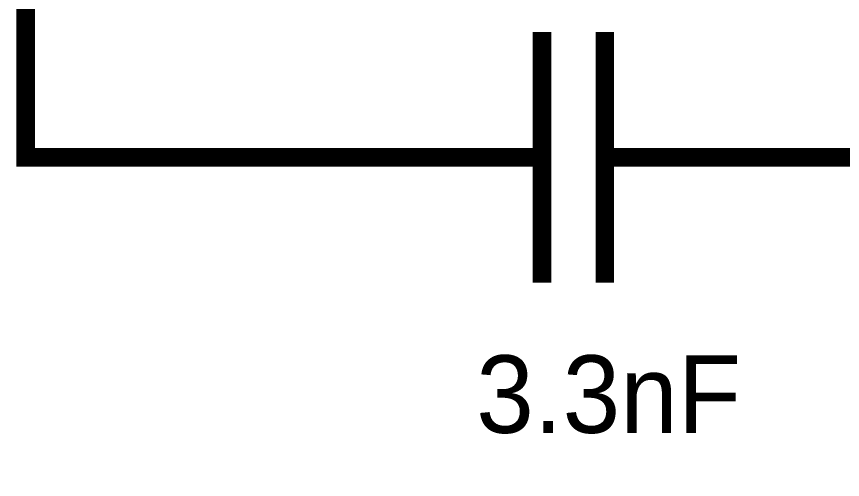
# Model space of a CAD drawing. Header units: inches. Extents: x 0 to 432, y 0 to 280.
# Drawn here: x 192.9 to 206.3, y 142.09 to 149.6 of the extents above; entities that cross this region are included whole.
import ezdxf

# ---------------------------------------------------------------- set-up
doc = ezdxf.new("R2010")
doc.units = ezdxf.units.IN
doc.layers.add('Sheet', color=255, linetype='Continuous')

msp = doc.modelspace()

# ---------------------------------------------------------------- linework, layer by layer
at = {"layer": 'Sheet'}
for points in [[(193.045, 167.629, 0.3, 0.3, 0), (193.045, 147.314, 0.3, 0.3, 0), (198.122, 147.314, 0.3, 0.3, 0)], [(201.424, 145.281, 0.3, 0.3, 0), (201.424, 149.346, 0.3, 0.3, 0)], [(202.446, 149.346, 0.3, 0.3, 0), (202.446, 145.281, 0.3, 0.3, 0)], [(200.66, 147.314, 0.3, 0.3, 0), (198.122, 147.314, 0.3, 0.3, 0)], [(200.66, 147.314, 0.3, 0.3, 0), (201.424, 147.314, 0.3, 0.3, 0)], [(203.209, 147.314, 0.3, 0.3, 0), (202.446, 147.314, 0.3, 0.3, 0)], [(203.209, 147.314, 0.3, 0.3, 0), (205.747, 147.314, 0.3, 0.3, 0)], [(205.747, 147.314, 0.3, 0.3, 0), (215.9, 147.314, 0.3, 0.3, 0), (215.9, 142.238, 0.3, 0.3, 0)]]:
    msp.add_lwpolyline(points, format="xyseb", dxfattribs=at)

# ---------------------------------------------------------------- texts
msp.add_text('3.3nF', height=1.2577, dxfattribs=at).set_placement((200.357, 142.844))

doc.saveas('drawing.dxf')
